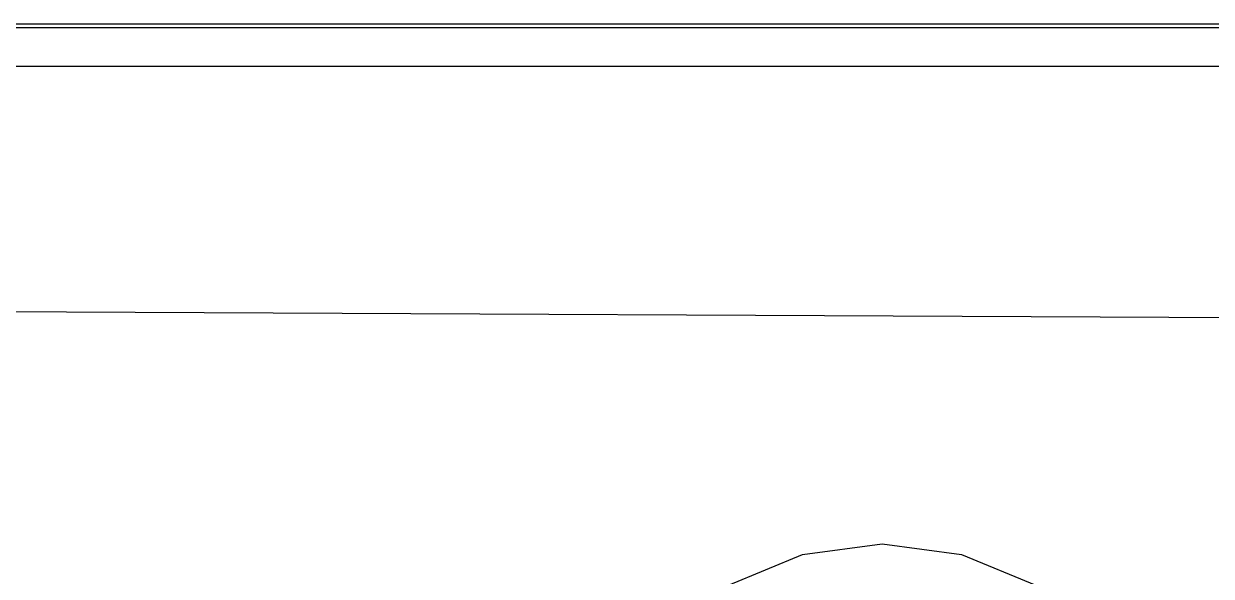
# Model space of a CAD drawing. Header units: millimetres. Extents: x 3103 to 179340, y -10977 to 70536.
# Drawn here: x 154078.6 to 154564.6, y 19674.3 to 19900.5 of the extents above; entities that cross this region are included whole.
import ezdxf

# ---------------------------------------------------------------- set-up
doc = ezdxf.new("R2010")
doc.units = ezdxf.units.MM
doc.header["$LTSCALE"] = 0.5
doc.layers.add('MEBEL', color=1, linetype='Continuous')

# ---------------------------------------------------------------- blocks, each defined once
blk = doc.blocks.new('m_87')
for p, q in [((-109.533691, 0.101561), (-11.155176, 0.101561)), ((-6.920504, -0.024414), (-113.785541, -0.024414)), ((-113.571774, -1.18711), (-7.357221, -1.18711)), ((-112.380516, -8.406384), (-10.25176, -8.892673)), ((-41.189062, -15.988672), (-38.777923, -15.671193)), ((-38.777923, -15.671193), (-36.366701, -15.988672)), ((-43.435931, -16.919529), (-41.189062, -15.988672)), ((-36.366701, -15.988672), (-34.11982, -16.919529))]:
    blk.add_line(p, q)

msp = doc.modelspace()

# ---------------------------------------------------------------- block references
at = {"layer": 'MEBEL', "xscale": 13.5, "yscale": 13.5, "zscale": 13.5}
msp.add_blockref('m_87', (154953.42, 19899.1), dxfattribs=at)

doc.saveas('drawing.dxf')
